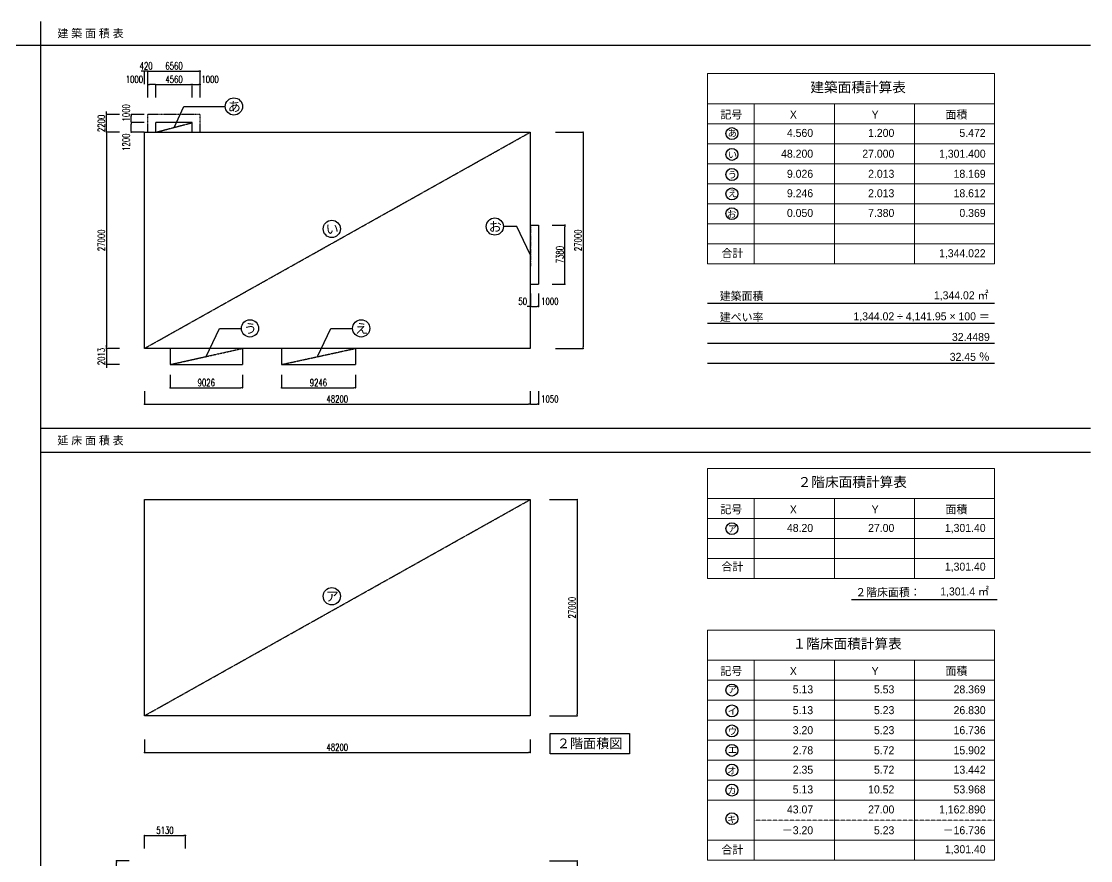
# Model space of a CAD drawing. Header units: millimetres. Extents: x 6298 to 244878, y 5441 to 173659.
# Drawn here: x 111291 to 244878, y 68844 to 173659 of the extents above; entities that cross this region are included whole.
import ezdxf
from ezdxf.enums import TextEntityAlignment as Align

# ---------------------------------------------------------------- set-up
doc = ezdxf.new("R2010")
doc.units = ezdxf.units.MM
doc.header["$LTSCALE"] = 0.2
doc.header["$PDMODE"] = 1
doc.linetypes.add('CENTER', pattern=[50.8, 31.75, -6.35, 6.35, -6.35])
doc.linetypes.add('HIDDEN', pattern=[0.375, 0.25, -0.125])
doc.layers.get('Defpoints').update_dxf_attribs({"color": 40})
for name, color, linetype in [('1_文字', 3, 'Continuous'), ('A_タイトル枠', 7, 'Continuous'), ('A_寸法', 9, 'Continuous'), ('A_求積図', 7, 'Continuous'), ('A_表', 7, 'Continuous'), ('G0-MOJI', 7, 'Continuous')]:
    doc.layers.add(name, color=color, linetype=linetype)
doc.styles.add('Dim', font='simplex.shx', dxfattribs={"width": 0.7, "bigfont": 'extfont2.shx'})
doc.styles.add('丸ゴチック', font='HGRSMP.TTF')
doc.dimstyles.new('1-200', dxfattribs={"dimscale": 200, "dimtxt": 3, "dimasz": 1, "dimexe": 1, "dimexo": 1, "dimgap": 1, "dimtad": 1, "dimdec": 0, "dimtxsty": 'Dim', "dimblk": 'DOT', "dimcen": 2.5, "dimadec": 0, "dimazin": 0, "dimtfac": 1, "dimtdec": 0, "dimtix": 1, "dimtmove": 2, "dimatfit": 3, "dimldrblk": '引出線', "dimfxl": 1, "dimlwd": -1, "dimlwe": -1, "dimarcsym": 0})

# ---------------------------------------------------------------- blocks, each defined once
blk = doc.blocks.new('_Dot')
at = {"color": 0, "linetype": 'ByBlock', "lineweight": -2}
blk.add_line((-0.5, 0), (-1, 0), dxfattribs=at)
at = {"color": 0, "linetype": 'ByBlock', "const_width": 0.5}
blk.add_lwpolyline([(-0.25, 0, 1), (0.25, 0, 1)], format="xyb", close=True, dxfattribs=at)
blk = doc.blocks.new('*D3')
at = {"layer": 'A_寸法', "color": 0, "transparency": 16777216}
for p, q in [((127083, 165829), (127083, 167450)), ((127283, 167450), (133443, 167450)), ((133643, 165829), (133643, 167450))]:
    blk.add_line(p, q, dxfattribs=at)
at = {"layer": 'Defpoints', "color": 0, "transparency": 16777216}
for p in [(133643, 167450), (127083, 165829), (133643, 165829)]:
    blk.add_point(p, dxfattribs=at)
at = {"layer": 'A_寸法', "color": 0, "transparency": 16777216, "xscale": 200, "yscale": 200, "zscale": 200, "rotation": 180}
blk.add_blockref('_Dot', (127083, 167450), dxfattribs=at)
at = {"layer": 'A_寸法', "color": 0, "transparency": 16777216, "xscale": 200, "yscale": 200, "zscale": 200}
blk.add_blockref('_Dot', (133643, 167450), dxfattribs=at)
at = {"layer": 'A_寸法', "color": 0, "transparency": 16777216, "insert": (130363, 168100), "char_height": 900, "attachment_point": 5, "style": 'Dim'}
blk.add_mtext('6560', dxfattribs=at)
blk = doc.blocks.new('引出線')
at = {"color": 0, "linetype": 'ByBlock'}
for points in [[(0, 0), (-1.96, -0.4)], [(-1, 0), (0, 0)]]:
    blk.add_lwpolyline(points, dxfattribs=at)
blk = doc.blocks.new('*D4')
at = {"layer": 'A_寸法', "color": 0, "transparency": 16777216}
for p, q in [((126463, 167450), (126263, 167450)), ((126663, 165829), (126663, 167450)), ((127083, 167450), (126663, 167450)), ((127083, 165829), (127083, 167450)), ((127283, 167450), (127483, 167450))]:
    blk.add_line(p, q, dxfattribs=at)
at = {"layer": 'Defpoints', "color": 0, "transparency": 16777216}
for p in [(126663, 167450), (126663, 165829), (127083, 165829)]:
    blk.add_point(p, dxfattribs=at)
at = {"layer": 'A_寸法', "color": 0, "transparency": 16777216, "xscale": 200, "yscale": 200, "zscale": 200}
blk.add_blockref('_Dot', (126663, 167450), dxfattribs=at)
at = {"layer": 'A_寸法', "color": 0, "transparency": 16777216, "xscale": 200, "yscale": 200, "zscale": 200, "rotation": 180}
blk.add_blockref('_Dot', (127083, 167450), dxfattribs=at)
at = {"layer": 'A_寸法', "color": 0, "transparency": 16777216, "insert": (126873, 168100), "char_height": 900, "attachment_point": 5, "style": 'Dim'}
blk.add_mtext('420', dxfattribs=at)
blk = doc.blocks.new('*D5')
at = {"layer": 'A_寸法', "color": 0, "transparency": 16777216}
for p, q in [((127083, 164150), (127083, 165771)), ((127883, 165771), (127283, 165771)), ((128083, 164150), (128083, 165771))]:
    blk.add_line(p, q, dxfattribs=at)
at = {"layer": 'Defpoints', "color": 0, "transparency": 16777216}
for p in [(127083, 165771), (127083, 164150), (128083, 164150)]:
    blk.add_point(p, dxfattribs=at)
at = {"layer": 'A_寸法', "color": 0, "transparency": 16777216, "xscale": 200, "yscale": 200, "zscale": 200, "rotation": 180}
blk.add_blockref('_Dot', (127083, 165771), dxfattribs=at)
at = {"layer": 'A_寸法', "color": 0, "transparency": 16777216, "xscale": 200, "yscale": 200, "zscale": 200}
blk.add_blockref('_Dot', (128083, 165771), dxfattribs=at)
at = {"layer": 'A_寸法', "color": 0, "transparency": 16777216, "insert": (125415, 166421), "char_height": 900, "attachment_point": 5, "style": 'Dim'}
blk.add_mtext('1000', dxfattribs=at)
blk = doc.blocks.new('*D6')
at = {"layer": 'A_寸法', "color": 0, "transparency": 16777216}
for p, q in [((128083, 164150), (128083, 165771)), ((128283, 165771), (132443, 165771)), ((132643, 164150), (132643, 165771))]:
    blk.add_line(p, q, dxfattribs=at)
at = {"layer": 'Defpoints', "color": 0, "transparency": 16777216}
for p in [(132643, 165771), (128083, 164150), (132643, 164150)]:
    blk.add_point(p, dxfattribs=at)
at = {"layer": 'A_寸法', "color": 0, "transparency": 16777216, "xscale": 200, "yscale": 200, "zscale": 200, "rotation": 180}
blk.add_blockref('_Dot', (128083, 165771), dxfattribs=at)
at = {"layer": 'A_寸法', "color": 0, "transparency": 16777216, "xscale": 200, "yscale": 200, "zscale": 200}
blk.add_blockref('_Dot', (132643, 165771), dxfattribs=at)
at = {"layer": 'A_寸法', "color": 0, "transparency": 16777216, "insert": (130363, 166421), "char_height": 900, "attachment_point": 5, "style": 'Dim'}
blk.add_mtext('4560', dxfattribs=at)
blk = doc.blocks.new('*D7')
at = {"layer": 'A_寸法', "color": 0, "transparency": 16777216}
for p, q in [((132643, 164150), (132643, 165771)), ((132843, 165771), (133443, 165771)), ((133643, 164150), (133643, 165771))]:
    blk.add_line(p, q, dxfattribs=at)
at = {"layer": 'Defpoints', "color": 0, "transparency": 16777216}
for p in [(133643, 165771), (132643, 164150), (133643, 164150)]:
    blk.add_point(p, dxfattribs=at)
at = {"layer": 'A_寸法', "color": 0, "transparency": 16777216, "xscale": 200, "yscale": 200, "zscale": 200, "rotation": 180}
blk.add_blockref('_Dot', (132643, 165771), dxfattribs=at)
at = {"layer": 'A_寸法', "color": 0, "transparency": 16777216, "xscale": 200, "yscale": 200, "zscale": 200}
blk.add_blockref('_Dot', (133643, 165771), dxfattribs=at)
at = {"layer": 'A_寸法', "color": 0, "transparency": 16777216, "insert": (134865, 166421), "char_height": 900, "attachment_point": 5, "style": 'Dim'}
blk.add_mtext('1000', dxfattribs=at)
blk = doc.blocks.new('*D8')
at = {"layer": 'A_寸法', "color": 0, "transparency": 16777216}
for p, q in [((126644, 161015), (125023, 161015)), ((125023, 160015), (125023, 160815)), ((126644, 159815), (125023, 159815))]:
    blk.add_line(p, q, dxfattribs=at)
at = {"layer": 'Defpoints', "color": 0, "transparency": 16777216}
for p in [(125023, 161015), (126644, 161015), (126644, 159815)]:
    blk.add_point(p, dxfattribs=at)
at = {"layer": 'A_寸法', "color": 0, "transparency": 16777216, "xscale": 200, "yscale": 200, "zscale": 200}
for p, rotation in [((125023, 161015), 90), ((125023, 159815), 270)]:
    blk.add_blockref('_Dot', p, dxfattribs=dict(at, rotation=rotation))
at = {"layer": 'A_寸法', "color": 0, "transparency": 16777216, "insert": (124373, 158571), "char_height": 900, "attachment_point": 5, "rotation": 90, "style": 'Dim'}
blk.add_mtext('1200', dxfattribs=at)
blk = doc.blocks.new('*D9')
at = {"layer": 'A_寸法', "color": 0, "transparency": 16777216}
for p, q in [((126644, 162015), (125023, 162015)), ((125023, 161215), (125023, 161815)), ((126644, 161015), (125023, 161015))]:
    blk.add_line(p, q, dxfattribs=at)
at = {"layer": 'Defpoints', "color": 0, "transparency": 16777216}
for p in [(125023, 162015), (126644, 162015), (126644, 161015)]:
    blk.add_point(p, dxfattribs=at)
at = {"layer": 'A_寸法', "color": 0, "transparency": 16777216, "xscale": 200, "yscale": 200, "zscale": 200}
for p, rotation in [((125023, 162015), 90), ((125023, 161015), 270)]:
    blk.add_blockref('_Dot', p, dxfattribs=dict(at, rotation=rotation))
at = {"layer": 'A_寸法', "color": 0, "transparency": 16777216, "insert": (124373, 162237), "char_height": 900, "attachment_point": 5, "rotation": 90, "style": 'Dim'}
blk.add_mtext('1000', dxfattribs=at)
blk = doc.blocks.new('*D10')
at = {"layer": 'A_寸法', "color": 0, "transparency": 16777216}
for p, q in [((121925, 162215), (121925, 162415)), ((123547, 162015), (121925, 162015)), ((121925, 159815), (121925, 162015)), ((123547, 159815), (121925, 159815)), ((121925, 159615), (121925, 159415))]:
    blk.add_line(p, q, dxfattribs=at)
at = {"layer": 'Defpoints', "color": 0, "transparency": 16777216}
for p in [(121925, 162015), (123547, 162015), (123547, 159815)]:
    blk.add_point(p, dxfattribs=at)
at = {"layer": 'A_寸法', "color": 0, "transparency": 16777216, "xscale": 200, "yscale": 200, "zscale": 200}
for p, rotation in [((121925, 162015), 270), ((121925, 159815), 90)]:
    blk.add_blockref('_Dot', p, dxfattribs=dict(at, rotation=rotation))
at = {"layer": 'A_寸法', "color": 0, "transparency": 16777216, "insert": (121275, 160915), "char_height": 900, "attachment_point": 5, "rotation": 90, "style": 'Dim'}
blk.add_mtext('2200', dxfattribs=at)
blk = doc.blocks.new('*D11')
at = {"layer": 'A_寸法', "color": 0, "transparency": 16777216}
for p, q in [((123547, 159815), (121925, 159815)), ((121925, 159615), (121925, 133015)), ((123547, 132815), (121925, 132815))]:
    blk.add_line(p, q, dxfattribs=at)
at = {"layer": 'Defpoints', "color": 0, "transparency": 16777216}
for p in [(123547, 159815), (121925, 132815), (123547, 132815)]:
    blk.add_point(p, dxfattribs=at)
at = {"layer": 'A_寸法', "color": 0, "transparency": 16777216, "xscale": 200, "yscale": 200, "zscale": 200}
for p, rotation in [((121925, 159815), 90), ((121925, 132815), 270)]:
    blk.add_blockref('_Dot', p, dxfattribs=dict(at, rotation=rotation))
at = {"layer": 'A_寸法', "color": 0, "transparency": 16777216, "insert": (121275, 146315), "char_height": 900, "attachment_point": 5, "rotation": 90, "style": 'Dim'}
blk.add_mtext('27000', dxfattribs=at)
blk = doc.blocks.new('*D12')
at = {"layer": 'A_寸法', "color": 0, "transparency": 16777216}
for p, q in [((121925, 133015), (121925, 133215)), ((123547, 132815), (121925, 132815)), ((121925, 132815), (121925, 130802)), ((123547, 130802), (121925, 130802)), ((121925, 130602), (121925, 130402))]:
    blk.add_line(p, q, dxfattribs=at)
at = {"layer": 'Defpoints', "color": 0, "transparency": 16777216}
for p in [(123547, 132815), (121925, 130802), (123547, 130802)]:
    blk.add_point(p, dxfattribs=at)
at = {"layer": 'A_寸法', "color": 0, "transparency": 16777216, "xscale": 200, "yscale": 200, "zscale": 200}
for p, rotation in [((121925, 132815), 270), ((121925, 130802), 90)]:
    blk.add_blockref('_Dot', p, dxfattribs=dict(at, rotation=rotation))
at = {"layer": 'A_寸法', "color": 0, "transparency": 16777216, "insert": (121275, 131809), "char_height": 900, "attachment_point": 5, "rotation": 90, "style": 'Dim'}
blk.add_mtext('2013', dxfattribs=at)
blk = doc.blocks.new('*D13')
at = {"layer": 'A_寸法', "color": 0, "transparency": 16777216}
for p, q in [((129881, 129517), (129881, 127896)), ((138907, 129517), (138907, 127896)), ((130081, 127896), (138707, 127896))]:
    blk.add_line(p, q, dxfattribs=at)
at = {"layer": 'Defpoints', "color": 0, "transparency": 16777216}
for p in [(129881, 129517), (138907, 129517), (138907, 127896)]:
    blk.add_point(p, dxfattribs=at)
at = {"layer": 'A_寸法', "color": 0, "transparency": 16777216, "xscale": 200, "yscale": 200, "zscale": 200, "rotation": 180}
blk.add_blockref('_Dot', (129881, 127896), dxfattribs=at)
at = {"layer": 'A_寸法', "color": 0, "transparency": 16777216, "xscale": 200, "yscale": 200, "zscale": 200}
blk.add_blockref('_Dot', (138907, 127896), dxfattribs=at)
at = {"layer": 'A_寸法', "color": 0, "transparency": 16777216, "insert": (134394, 128546), "char_height": 900, "attachment_point": 5, "style": 'Dim'}
blk.add_mtext('9026', dxfattribs=at)
blk = doc.blocks.new('*D14')
at = {"layer": 'A_寸法', "color": 0, "transparency": 16777216}
for p, q in [((143780, 129517), (143780, 127896)), ((153026, 129517), (153026, 127896)), ((143980, 127896), (152826, 127896))]:
    blk.add_line(p, q, dxfattribs=at)
at = {"layer": 'Defpoints', "color": 0, "transparency": 16777216}
for p in [(143780, 129517), (153026, 129517), (153026, 127896)]:
    blk.add_point(p, dxfattribs=at)
at = {"layer": 'A_寸法', "color": 0, "transparency": 16777216, "xscale": 200, "yscale": 200, "zscale": 200, "rotation": 180}
blk.add_blockref('_Dot', (143780, 127896), dxfattribs=at)
at = {"layer": 'A_寸法', "color": 0, "transparency": 16777216, "xscale": 200, "yscale": 200, "zscale": 200}
blk.add_blockref('_Dot', (153026, 127896), dxfattribs=at)
at = {"layer": 'A_寸法', "color": 0, "transparency": 16777216, "insert": (148403, 128546), "char_height": 900, "attachment_point": 5, "style": 'Dim'}
blk.add_mtext('9246', dxfattribs=at)
blk = doc.blocks.new('*D15')
at = {"layer": 'A_寸法', "color": 0, "transparency": 16777216}
for p, q in [((126663, 127465), (126663, 125843)), ((174863, 127465), (174863, 125843)), ((126863, 125843), (174663, 125843))]:
    blk.add_line(p, q, dxfattribs=at)
at = {"layer": 'Defpoints', "color": 0, "transparency": 16777216}
for p in [(126663, 127465), (174863, 127465), (174863, 125843)]:
    blk.add_point(p, dxfattribs=at)
at = {"layer": 'A_寸法', "color": 0, "transparency": 16777216, "xscale": 200, "yscale": 200, "zscale": 200, "rotation": 180}
blk.add_blockref('_Dot', (126663, 125843), dxfattribs=at)
at = {"layer": 'A_寸法', "color": 0, "transparency": 16777216, "xscale": 200, "yscale": 200, "zscale": 200}
blk.add_blockref('_Dot', (174863, 125843), dxfattribs=at)
at = {"layer": 'A_寸法', "color": 0, "transparency": 16777216, "insert": (150763, 126493), "char_height": 900, "attachment_point": 5, "style": 'Dim'}
blk.add_mtext('48200', dxfattribs=at)
blk = doc.blocks.new('*D16')
at = {"layer": 'A_寸法', "color": 0, "transparency": 16777216}
for p, q in [((174863, 127465), (174863, 125843)), ((175913, 127465), (175913, 125843)), ((175063, 125843), (175713, 125843))]:
    blk.add_line(p, q, dxfattribs=at)
at = {"layer": 'Defpoints', "color": 0, "transparency": 16777216}
for p in [(174863, 127465), (175913, 127465), (175913, 125843)]:
    blk.add_point(p, dxfattribs=at)
at = {"layer": 'A_寸法', "color": 0, "transparency": 16777216, "xscale": 200, "yscale": 200, "zscale": 200, "rotation": 180}
blk.add_blockref('_Dot', (174863, 125843), dxfattribs=at)
at = {"layer": 'A_寸法', "color": 0, "transparency": 16777216, "xscale": 200, "yscale": 200, "zscale": 200}
blk.add_blockref('_Dot', (175913, 125843), dxfattribs=at)
at = {"layer": 'A_寸法', "color": 0, "transparency": 16777216, "insert": (177317, 126493), "char_height": 900, "attachment_point": 5, "style": 'Dim'}
blk.add_mtext('1050', dxfattribs=at)
blk = doc.blocks.new('*D17')
at = {"layer": 'A_寸法', "color": 0, "transparency": 16777216}
for p, q in [((177586, 148218), (179207, 148218)), ((179207, 141038), (179207, 148018)), ((177586, 140838), (179207, 140838))]:
    blk.add_line(p, q, dxfattribs=at)
at = {"layer": 'Defpoints', "color": 0, "transparency": 16777216}
for p in [(177586, 148218), (179207, 148218), (177586, 140838)]:
    blk.add_point(p, dxfattribs=at)
at = {"layer": 'A_寸法', "color": 0, "transparency": 16777216, "xscale": 200, "yscale": 200, "zscale": 200}
for p, rotation in [((179207, 148218), 90), ((179207, 140838), 270)]:
    blk.add_blockref('_Dot', p, dxfattribs=dict(at, rotation=rotation))
at = {"layer": 'A_寸法', "color": 0, "transparency": 16777216, "insert": (178557, 144528), "char_height": 900, "attachment_point": 5, "rotation": 90, "style": 'Dim'}
blk.add_mtext('7380', dxfattribs=at)
blk = doc.blocks.new('*D18')
at = {"layer": 'A_寸法', "color": 0, "transparency": 16777216}
for p, q in [((178023, 159815), (181477, 159815)), ((181477, 159615), (181477, 133015)), ((178023, 132815), (181477, 132815))]:
    blk.add_line(p, q, dxfattribs=at)
at = {"layer": 'Defpoints', "color": 0, "transparency": 16777216}
for p in [(178023, 159815), (178023, 132815), (181477, 132815)]:
    blk.add_point(p, dxfattribs=at)
at = {"layer": 'A_寸法', "color": 0, "transparency": 16777216, "xscale": 200, "yscale": 200, "zscale": 200}
for p, rotation in [((181477, 159815), 90), ((181477, 132815), 270)]:
    blk.add_blockref('_Dot', p, dxfattribs=dict(at, rotation=rotation))
at = {"layer": 'A_寸法', "color": 0, "transparency": 16777216, "insert": (180827, 146315), "char_height": 900, "attachment_point": 5, "rotation": 90, "style": 'Dim'}
blk.add_mtext('27000', dxfattribs=at)
blk = doc.blocks.new('*D19')
at = {"layer": 'A_寸法', "color": 0, "transparency": 16777216}
for p, q in [((126663, 83955), (126663, 82334)), ((174863, 83955), (174863, 82334)), ((126863, 82334), (174663, 82334))]:
    blk.add_line(p, q, dxfattribs=at)
at = {"layer": 'Defpoints', "color": 0, "transparency": 16777216}
for p in [(126663, 83955), (174863, 83955), (174863, 82334)]:
    blk.add_point(p, dxfattribs=at)
at = {"layer": 'A_寸法', "color": 0, "transparency": 16777216, "xscale": 200, "yscale": 200, "zscale": 200, "rotation": 180}
blk.add_blockref('_Dot', (126663, 82334), dxfattribs=at)
at = {"layer": 'A_寸法', "color": 0, "transparency": 16777216, "xscale": 200, "yscale": 200, "zscale": 200}
blk.add_blockref('_Dot', (174863, 82334), dxfattribs=at)
at = {"layer": 'A_寸法', "color": 0, "transparency": 16777216, "insert": (150763, 82984), "char_height": 900, "attachment_point": 5, "style": 'Dim'}
blk.add_mtext('48200', dxfattribs=at)
blk = doc.blocks.new('*D20')
at = {"layer": 'A_寸法', "color": 0, "transparency": 16777216}
for p, q in [((177277, 113936), (180731, 113936)), ((180731, 113736), (180731, 87136)), ((177277, 86936), (180731, 86936))]:
    blk.add_line(p, q, dxfattribs=at)
at = {"layer": 'Defpoints', "color": 0, "transparency": 16777216}
for p in [(177277, 113936), (177277, 86936), (180731, 86936)]:
    blk.add_point(p, dxfattribs=at)
at = {"layer": 'A_寸法', "color": 0, "transparency": 16777216, "xscale": 200, "yscale": 200, "zscale": 200}
for p, rotation in [((180731, 113936), 90), ((180731, 86936), 270)]:
    blk.add_blockref('_Dot', p, dxfattribs=dict(at, rotation=rotation))
at = {"layer": 'A_寸法', "color": 0, "transparency": 16777216, "insert": (180081, 100436), "char_height": 900, "attachment_point": 5, "rotation": 90, "style": 'Dim'}
blk.add_mtext('27000', dxfattribs=at)
blk = doc.blocks.new('*D22')
at = {"layer": 'A_寸法', "color": 0, "transparency": 16777216}
for p, q in [((177277, 68805), (180731, 68805)), ((180731, 68605), (180731, 42005)), ((177277, 41805), (180731, 41805))]:
    blk.add_line(p, q, dxfattribs=at)
at = {"layer": 'Defpoints', "color": 0, "transparency": 16777216}
for p in [(177277, 68805), (177277, 41805), (180731, 41805)]:
    blk.add_point(p, dxfattribs=at)
at = {"layer": 'A_寸法', "color": 0, "transparency": 16777216, "xscale": 200, "yscale": 200, "zscale": 200}
for p, rotation in [((180731, 68805), 90), ((180731, 41805), 270)]:
    blk.add_blockref('_Dot', p, dxfattribs=dict(at, rotation=rotation))
at = {"layer": 'A_寸法', "color": 0, "transparency": 16777216, "insert": (180081, 55305), "char_height": 900, "attachment_point": 5, "rotation": 90, "style": 'Dim'}
blk.add_mtext('27000', dxfattribs=at)
blk = doc.blocks.new('*D25')
at = {"layer": 'A_寸法', "color": 0, "transparency": 16777216}
for p, q in [((124778, 68805), (123156, 68805)), ((123156, 63475), (123156, 68605)), ((124778, 63275), (123156, 63275))]:
    blk.add_line(p, q, dxfattribs=at)
at = {"layer": 'Defpoints', "color": 0, "transparency": 16777216}
for p in [(123156, 68805), (124778, 68805), (124778, 63275)]:
    blk.add_point(p, dxfattribs=at)
at = {"layer": 'A_寸法', "color": 0, "transparency": 16777216, "xscale": 200, "yscale": 200, "zscale": 200}
for p, rotation in [((123156, 68805), 90), ((123156, 63275), 270)]:
    blk.add_blockref('_Dot', p, dxfattribs=dict(at, rotation=rotation))
at = {"layer": 'A_寸法', "color": 0, "transparency": 16777216, "insert": (122506, 66040), "char_height": 900, "attachment_point": 5, "rotation": 90, "style": 'Dim'}
blk.add_mtext('5530', dxfattribs=at)
blk = doc.blocks.new('*D28')
at = {"layer": 'A_寸法', "color": 0, "transparency": 16777216}
for p, q in [((126663, 70357), (126663, 71978)), ((126863, 71978), (131593, 71978)), ((131793, 70357), (131793, 71978))]:
    blk.add_line(p, q, dxfattribs=at)
at = {"layer": 'Defpoints', "color": 0, "transparency": 16777216}
for p in [(131793, 71978), (126663, 70357), (131793, 70357)]:
    blk.add_point(p, dxfattribs=at)
at = {"layer": 'A_寸法', "color": 0, "transparency": 16777216, "xscale": 200, "yscale": 200, "zscale": 200, "rotation": 180}
blk.add_blockref('_Dot', (126663, 71978), dxfattribs=at)
at = {"layer": 'A_寸法', "color": 0, "transparency": 16777216, "xscale": 200, "yscale": 200, "zscale": 200}
blk.add_blockref('_Dot', (131793, 71978), dxfattribs=at)
at = {"layer": 'A_寸法', "color": 0, "transparency": 16777216, "insert": (129228, 72628), "char_height": 900, "attachment_point": 5, "style": 'Dim'}
blk.add_mtext('5130', dxfattribs=at)
blk = doc.blocks.new('*D38')
at = {"layer": 'A_寸法', "color": 0, "transparency": 16777216}
for p, q in [((174913, 139666), (174913, 138045)), ((175913, 139666), (175913, 138045)), ((175113, 138045), (175713, 138045))]:
    blk.add_line(p, q, dxfattribs=at)
at = {"layer": 'Defpoints', "color": 0, "transparency": 16777216}
for p in [(174913, 139666), (175913, 139666), (175913, 138045)]:
    blk.add_point(p, dxfattribs=at)
at = {"layer": 'A_寸法', "color": 0, "transparency": 16777216, "xscale": 200, "yscale": 200, "zscale": 200, "rotation": 180}
blk.add_blockref('_Dot', (174913, 138045), dxfattribs=at)
at = {"layer": 'A_寸法', "color": 0, "transparency": 16777216, "xscale": 200, "yscale": 200, "zscale": 200}
blk.add_blockref('_Dot', (175913, 138045), dxfattribs=at)
at = {"layer": 'A_寸法', "color": 0, "transparency": 16777216, "insert": (177317, 138695), "char_height": 900, "attachment_point": 5, "style": 'Dim'}
blk.add_mtext('1000', dxfattribs=at)
blk = doc.blocks.new('*D39')
at = {"layer": 'A_寸法', "color": 0, "transparency": 16777216}
for p, q in [((174863, 139666), (174863, 138045)), ((174913, 139666), (174913, 138045)), ((174663, 138045), (174463, 138045)), ((174913, 138045), (174863, 138045)), ((175113, 138045), (175313, 138045))]:
    blk.add_line(p, q, dxfattribs=at)
at = {"layer": 'Defpoints', "color": 0, "transparency": 16777216}
for p in [(174863, 139666), (174913, 139666), (174863, 138045)]:
    blk.add_point(p, dxfattribs=at)
at = {"layer": 'A_寸法', "color": 0, "transparency": 16777216, "xscale": 200, "yscale": 200, "zscale": 200}
blk.add_blockref('_Dot', (174863, 138045), dxfattribs=at)
at = {"layer": 'A_寸法', "color": 0, "transparency": 16777216, "xscale": 200, "yscale": 200, "zscale": 200, "rotation": 180}
blk.add_blockref('_Dot', (174913, 138045), dxfattribs=at)
at = {"layer": 'A_寸法', "color": 0, "transparency": 16777216, "insert": (173934, 138695), "char_height": 900, "attachment_point": 5, "style": 'Dim'}
blk.add_mtext('50', dxfattribs=at)

msp = doc.modelspace()

# ---------------------------------------------------------------- linework, layer by layer
at = {"layer": '1_文字'}
for p, q in [((130362.6, 160415.4), (131607.1, 163034.6)), ((131607.1, 163034.6), (136684, 163034.6)), ((173207.4, 148035.4), (171607.6, 148035.4)), ((174874, 144528.1), (173207.4, 148035.4)), ((134394.3, 131808.9), (136060.8, 135316.1)), ((136060.8, 135316.1), (138690.8, 135316.1)), ((148293.3, 131808.9), (149959.8, 135316.1)), ((149959.8, 135316.1), (152589.7, 135316.1))]:
    msp.add_line(p, q, dxfattribs=at)
for centre, radius in [((137843.2, 163034.6), 1076.5), ((200068.9, 159642.6), 747.6), ((200068.9, 157045), 747.6), ((200068.9, 154535.4), 747.6), ((200068.9, 152108.5), 747.6), ((200068.9, 149645.7), 747.6), ((150071.5, 147741.9), 1076.5), ((170440.6, 148035.4), 1076.5), ((139850, 135316.1), 1076.5), ((153749, 135316.1), 1076.5), ((200068.9, 110302.7), 747.6), ((150071.5, 101862.6), 1076.5), ((200068.9, 90143.8), 747.6), ((200068.9, 87546.2), 747.6), ((200068.9, 85036.6), 747.6), ((200068.9, 82609.6), 747.6), ((200068.9, 80146.9), 747.6), ((200068.9, 77646.9), 747.6), ((200068.9, 74081.2), 747.6)]:
    msp.add_circle(centre, radius, dxfattribs=at)
at = {"layer": 'A_タイトル枠', "color": 5}
for p, q in [((113677.1, 173658.6), (113677.1, 10274.2)), ((244878, 170658.6), (7422, 170658.6)), ((244878, 122810.3), (113677.1, 122810.3)), ((244878, 119810.3), (113677.1, 119810.3))]:
    msp.add_line(p, q, dxfattribs=at)
at = {"layer": 'A_求積図', "linetype": 'HIDDEN', "ltscale": 60}
for p, q in [((127082.6, 159815.4), (127082.6, 162015.4)), ((133642.6, 162015.4), (127082.6, 162015.4)), ((133642.6, 159815.4), (133642.6, 162015.4))]:
    msp.add_line(p, q, dxfattribs=at)
at = {"layer": 'A_求積図'}
for p, q in [((132642.6, 161015.4), (128082.6, 161015.4)), ((128082.6, 159815.4), (128082.6, 161015.4)), ((132642.6, 159815.4), (132642.6, 161015.4)), ((174862.6, 148218.1), (175912.6, 148218.1)), ((174912.6, 140838.1), (174912.6, 148218.1)), ((175912.6, 148218.1), (175912.6, 140838.1)), ((174862.6, 140838.1), (175912.6, 140838.1)), ((129881.3, 132815.4), (129881.3, 130802.4)), ((138907.3, 132815.4), (138907.3, 130802.4)), ((143780.3, 132815.4), (143780.3, 130802.4)), ((153026.3, 132815.4), (153026.3, 130802.4)), ((129881.3, 130802.4), (138907.3, 130802.4)), ((143780.3, 130802.4), (153026.3, 130802.4))]:
    msp.add_line(p, q, dxfattribs=at)
at = {"layer": 'A_求積図', "linetype": 'CENTER', "ltscale": 2}
for p, q in [((128082.6, 159815.4), (132642.6, 161015.4)), ((126662.6, 132815.4), (174862.6, 159815.4)), ((174912.6, 148218.1), (174862.6, 140838.1)), ((129881.3, 130802.4), (138907.3, 132815.4)), ((143780.3, 130802.4), (153026.3, 132815.4)), ((126662.6, 86936.1), (174862.6, 113936.1))]:
    msp.add_line(p, q, dxfattribs=at)
at = {"layer": 'A_求積図'}
for points in [[(126662.6, 159815.4), (174862.6, 159815.4), (174862.6, 132815.4), (126662.6, 132815.4)], [(126662.6, 113936.1), (174862.6, 113936.1), (174862.6, 86936.1), (126662.6, 86936.1)]]:
    msp.add_lwpolyline(points, close=True, dxfattribs=at)
at = {"layer": 'A_表', "lineweight": 13}
for p, q in [((197030.4, 143382.7), (197030.4, 167132.7)), ((197030.4, 167132.7), (232863.8, 167132.7)), ((232863.8, 143382.7), (232863.8, 167132.7)), ((197030.4, 163382.7), (232863.8, 163382.7)), ((197030.4, 163382.7), (232863.8, 163382.7)), ((202863.8, 143382.7), (202863.8, 163382.7)), ((212863.8, 143382.7), (212863.8, 163382.7)), ((222863.8, 143382.7), (222863.8, 163382.7)), ((197030.4, 160882.7), (232863.8, 160882.7)), ((197030.4, 158382.7), (232863.8, 158382.7)), ((197030.4, 155882.7), (232863.8, 155882.7)), ((197030.4, 153382.7), (232863.8, 153382.7)), ((197030.4, 150882.7), (232863.8, 150882.7)), ((197030.4, 148382.7), (232863.8, 148382.7)), ((197030.4, 145882.7), (232863.8, 145882.7)), ((197030.4, 143382.7), (232863.8, 143382.7)), ((197030.4, 104071.2), (197030.4, 117821.2)), ((197030.4, 117821.2), (232863.8, 117821.2)), ((232863.8, 104071.2), (232863.8, 117821.2)), ((197030.4, 114071.2), (232863.8, 114071.2)), ((197030.4, 114071.2), (232863.8, 114071.2)), ((202863.8, 104071.2), (202863.8, 114071.2)), ((212863.8, 104071.2), (212863.8, 114071.2)), ((222863.8, 104071.2), (222863.8, 114071.2)), ((197030.4, 111571.2), (232863.8, 111571.2)), ((197030.4, 109071.2), (232863.8, 109071.2)), ((197030.4, 106571.2), (232863.8, 106571.2)), ((197030.4, 104071.2), (232863.8, 104071.2)), ((197030.4, 68883.9), (197030.4, 97633.9)), ((197030.4, 97633.9), (232863.8, 97633.9)), ((232863.8, 68883.9), (232863.8, 97633.9)), ((197030.4, 93883.9), (232863.8, 93883.9)), ((197030.4, 93883.9), (232863.8, 93883.9)), ((202863.8, 68883.9), (202863.8, 93883.9)), ((212863.8, 68883.9), (212863.8, 93883.9)), ((222863.8, 68883.9), (222863.8, 93883.9)), ((197030.4, 91383.9), (232863.8, 91383.9)), ((197030.4, 88883.9), (232863.8, 88883.9)), ((197030.4, 86383.9), (232863.8, 86383.9)), ((197030.4, 83883.9), (232863.8, 83883.9)), ((197030.4, 81383.9), (232863.8, 81383.9)), ((197030.4, 78883.9), (232863.8, 78883.9)), ((197030.4, 76383.9), (232863.8, 76383.9)), ((197030.4, 71383.9), (232863.8, 71383.9)), ((197030.4, 68883.9), (232863.8, 68883.9))]:
    msp.add_line(p, q, dxfattribs=at)
at = {"layer": 'A_表', "color": 8, "linetype": 'HIDDEN', "lineweight": 13, "ltscale": 80}
msp.add_line((202863.8, 73883.9), (232863.8, 73883.9), dxfattribs=at)
at = {"layer": 'G0-MOJI', "color": 3}
for p, q in [((197030.4, 138453.4), (232863.8, 138453.4)), ((197030.4, 135953.4), (232863.8, 135953.4)), ((197030.4, 133453.4), (232863.8, 133453.4)), ((197030.4, 130953.4), (232863.8, 130953.4)), ((215020.9, 101467), (233185.9, 101467))]:
    msp.add_line(p, q, dxfattribs=at)
msp.add_lwpolyline([(177373.1, 84731.2), (187251.4, 84731.2), (187251.4, 82187.4), (177373.1, 82187.4)], close=True, dxfattribs=at)

# ---------------------------------------------------------------- texts
at = {"layer": 'G0-MOJI', "color": 3, "style": '丸ゴチック'}
for s, height, p in [('建 築 面 積 表', 1000, (115792.9, 171661.2)), ('建築面積計算表', 1250, (209865.5, 164813.5)), ('あ', 1200, (137076.2, 162421.9)), ('記号', 1000, (198624.1, 161516.3)), ('X', 1000, (207304.1, 161516.3)), ('Y', 1000, (217516, 161516.3)), ('面積', 1000, (226743.4, 161516.3)), ('あ', 833.3, (199533.5, 159281.6)), ('い', 833.3, (199541.1, 156592.5)), ('う', 833.3, (199541.1, 154082.9)), ('え', 833.3, (199555.1, 151747.5)), ('お', 833.3, (199459.7, 149158.9)), ('お', 1200, (169673.7, 147422.7)), ('い', 1200, (149304.6, 147129.2)), ('建築面積', 1000, (198548.2, 138842)), ('建ぺい率', 1000, (198548.2, 136218.1)), ('う', 1200, (139083, 134703.4)), ('え', 1200, (152982, 134703.4)), ('延 床 面 積 表', 1000, (115792.9, 120812.9)), ('２階床面積計算表', 1250, (208281.1, 115502)), ('記号', 1000, (198624.1, 112204.8)), ('X', 1000, (207304.1, 112204.8)), ('Y', 1000, (217516, 112204.8)), ('面積', 1000, (226743.4, 112204.8)), ('ア', 833.3, (199533.5, 109862)), ('２階床面積：', 1000, (215470.1, 101855.7)), ('ア', 1200, (149304.6, 101249.9)), ('１階床面積計算表', 1250, (207642.3, 95314.7)), ('記号', 1000, (198624.1, 92017.4)), ('X', 1000, (207304.1, 92017.4)), ('Y', 1000, (217516, 92017.4)), ('面積', 1000, (226743.4, 92017.4)), ('ア', 833.3, (199533.5, 89782.8)), ('イ', 833.3, (199541.1, 87093.6)), ('２階面積図', 1200, (178195.7, 82887.1)), ('ウ', 833.3, (199541.1, 84584.1)), ('エ', 833.3, (199555.1, 82248.7)), ('オ', 833.3, (199459.7, 79660.1)), ('カ', 833.3, (199459.7, 77160.1)), ('キ', 833.3, (199459.7, 73594.4))]:
    msp.add_text(s, height=height, dxfattribs=at).set_placement(p)
for s, p in [('4.560', (210211.3, 159231.4)), ('1.200', (220355, 159231.4)), ('5.472', (231760.6, 159231.4)), ('48.200', (210211.3, 156633.8)), ('27.000', (220355, 156633.8)), ('1,301.400', (231760.6, 156633.8)), ('9.026', (210211.3, 154124.2)), ('2.013', (220355, 154124.2)), ('18.169', (231760.6, 154124.2)), ('9.246', (210211.3, 151697.3)), ('2.013', (220355, 151697.3)), ('18.612', (231760.6, 151697.3)), ('0.050', (210211.3, 149234.5)), ('7.380', (220355, 149234.5)), ('0.369', (231760.6, 149234.5)), ('合計', (201495.5, 144201.5)), ('1,344.022', (231760.6, 144201.5)), ('1,344.02 ㎡', (232119.7, 138946.9)), ('1,344.02 ÷ 4,141.95 × 100 ＝', (232279.7, 136323)), ('32.4489', (232279.7, 133746)), ('32.45 ％', (232279.7, 131263)), ('48.20', (210211.3, 109891.6)), ('27.00', (220355, 109891.6)), ('1,301.40', (231760.6, 109891.6)), ('合計', (201495.5, 105056.8)), ('1,301.40', (231760.6, 105056.8)), ('1,301.4 ㎡', (232179.3, 101960.6)), ('5.13', (210211.3, 89732.6)), ('5.53', (220355, 89732.6)), ('28.369', (231760.6, 89732.6)), ('5.13', (210211.3, 87135)), ('5.23', (220355, 87135)), ('26.830', (231760.6, 87135)), ('3.20', (210211.3, 84635)), ('5.23', (220355, 84635)), ('16.736', (231760.6, 84635)), ('2.78', (210211.3, 82125.4)), ('5.72', (220355, 82125.4)), ('15.902', (231760.6, 82125.4)), ('2.35', (210211.3, 79698.5)), ('5.72', (220355, 79698.5)), ('13.442', (231760.6, 79698.5)), ('5.13', (210211.3, 77235.7)), ('10.52', (220355, 77235.7)), ('53.968', (231760.6, 77235.7)), ('43.07', (210211.3, 74735.7)), ('27.00', (220355, 74735.7)), ('1,162.890', (231760.6, 74735.7)), ('－3.20', (210211.3, 72135)), ('5.23', (220355, 72135)), ('－16.736', (231760.6, 72135)), ('合計', (201495.5, 69702.7)), ('1,301.40', (231760.6, 69765.7))]:
    msp.add_text(s, height=1000, dxfattribs=at).set_placement(p, align=Align.RIGHT)

# ---------------------------------------------------------------- dimensions: what is measured, and where the dimension line sits
at = {"layer": 'A_寸法'}
dim = msp.add_linear_dim(base=(126662.6, 167449.8), p1=(127082.6, 165828.6), p2=(126662.6, 165828.6), dimstyle='1-200', override={"dimtxt": 4.5, "dimasz": 1, "dimexe": 0, "dimexo": 0, "dimgap": 1}, dxfattribs=at)
dim.commit()
dim.dimension.update_dxf_attribs({"geometry": '*D4', "text_midpoint": (126872.6, 168099.8)})
for base, p1, p2, angle, picture, middle in [((133642.6, 167449.8), (127082.6, 165828.6), (133642.6, 165828.6), 180, '*D3', (130362.6, 168099.8)), ((132642.6, 165770.9), (128082.6, 164149.7), (132642.6, 164149.7), 180, '*D6', (130362.6, 166420.9)), ((121925.4, 162015.4), (123546.6, 159815.4), (123546.6, 162015.4), 270, '*D10', (121275.4, 160915.4)), ((121925.4, 132815.4), (123546.6, 159815.4), (123546.6, 132815.4), 90, '*D11', (121275.4, 146315.4)), ((181476.6, 132815.4), (178022.9, 159815.4), (178022.9, 132815.4), 90, '*D18', (180826.6, 146315.4)), ((179207, 148218.1), (177585.8, 140838.1), (177585.8, 148218.1), 270, '*D17', (178557, 144528.1)), ((121925.4, 130802.4), (123546.6, 132815.4), (123546.6, 130802.4), 90, '*D12', (121275.4, 131808.9)), ((138907.3, 127895.9), (129881.3, 129517.1), (138907.3, 129517.1), 180, '*D13', (134394.3, 128545.9)), ((153026.3, 127895.9), (143780.3, 129517.1), (153026.3, 129517.1), 180, '*D14', (148403.3, 128545.9)), ((174862.6, 125843.4), (126662.6, 127464.6), (174862.6, 127464.6), 180, '*D15', (150762.6, 126493.4)), ((180730.7, 86936.1), (177277, 113936.1), (177277, 86936.1), 90, '*D20', (180080.7, 100436.1)), ((174862.6, 82334.1), (126662.6, 83955.3), (174862.6, 83955.3), 180, '*D19', (150762.6, 82984.1)), ((131792.6, 71978), (126662.6, 70356.8), (131792.6, 70356.8), 180, '*D28', (129227.6, 72628)), ((123156.4, 68804.9), (124777.6, 63274.9), (124777.6, 68804.9), 270, '*D25', (122506.4, 66039.9)), ((180730.7, 41804.9), (177277, 68804.9), (177277, 41804.9), 90, '*D22', (180080.7, 55304.9))]:
    dim = msp.add_linear_dim(base=base, p1=p1, p2=p2, angle=angle, dimstyle='1-200', override={"dimtxt": 4.5, "dimasz": 1, "dimexe": 0, "dimexo": 0, "dimgap": 1}, dxfattribs=at)
    dim.commit()
    dim.dimension.update_dxf_attribs({"geometry": picture, "text_midpoint": middle})
dim = msp.add_linear_dim(base=(127082.6, 165770.9), p1=(128082.6, 164149.7), p2=(127082.6, 164149.7), dimstyle='1-200', override={"dimtxt": 4.5, "dimasz": 1, "dimexe": 0, "dimexo": 0, "dimgap": 1}, dxfattribs=at)
dim.commit()
dim.dimension.update_dxf_attribs({"geometry": '*D5', "text_midpoint": (125414.7, 166420.9), "dimtype": 160})
for base, p1, p2, angle, picture, middle in [((133642.6, 165770.9), (132642.6, 164149.7), (133642.6, 164149.7), 180, '*D7', (134864.8, 166420.9)), ((125022.7, 162015.4), (126643.9, 161015.4), (126643.9, 162015.4), 270, '*D9', (124372.7, 162236.8)), ((125022.7, 161015.4), (126643.9, 159815.4), (126643.9, 161015.4), 270, '*D8', (124372.7, 158570.5)), ((174862.6, 138044.7), (174912.6, 139665.9), (174862.6, 139665.9), 0, '*D39', (173934.4, 138694.7)), ((175912.6, 138044.7), (174912.6, 139665.9), (175912.6, 139665.9), 180, '*D38', (177317.3, 138694.7)), ((175912.6, 125843.4), (174862.6, 127464.6), (175912.6, 127464.6), 180, '*D16', (177317.3, 126493.4))]:
    dim = msp.add_linear_dim(base=base, p1=p1, p2=p2, angle=angle, dimstyle='1-200', override={"dimtxt": 4.5, "dimasz": 1, "dimexe": 0, "dimexo": 0, "dimgap": 1}, dxfattribs=at)
    dim.commit()
    dim.dimension.update_dxf_attribs({"geometry": picture, "text_midpoint": middle, "dimtype": 160})

doc.saveas('drawing.dxf')
